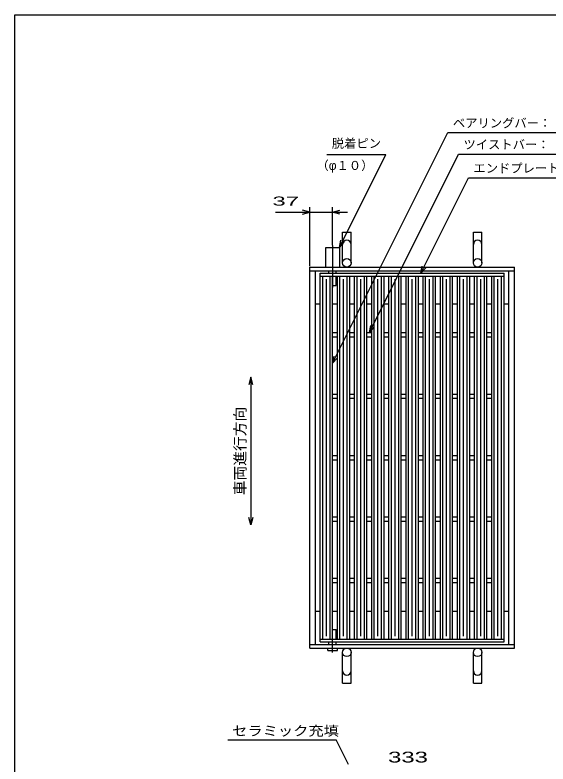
# Model space of a CAD drawing. Units: millimetres, scale not verified. Extents: x -1456 to 1379, y -1028 to 847.
# Drawn here: x -1389 to -521, y -372 to 847 of the extents above; entities that cross this region are included whole.
import ezdxf
from ezdxf.enums import TextEntityAlignment as Align

# ---------------------------------------------------------------- set-up
doc = ezdxf.new("R2010")
doc.units = ezdxf.units.MM
doc.header["$LTSCALE"] = 8
doc.linetypes.add('LONG_DASHED_DOTTED', pattern=[15.25, 12, -1.5, 0.25, -1.5])
for name, color, linetype, lineweight in [('0_2', 150, 'Continuous', 25), ('16', 3, 'Continuous', 25), ('19', 6, 'Continuous', 25), ('22', 2, 'Continuous', 25)]:
    doc.layers.add(name, color=color, linetype=linetype, lineweight=lineweight)
doc.styles.add('ベクトル', font='')
doc.styles.get('ベクトル').set_extended_font_data('ベクトル')

msp = doc.modelspace()

# ---------------------------------------------------------------- linework, layer by layer
at = {"layer": '0_2'}
for p, q in [((-1388.8, -912.8), (-1388.8, 847.2)), ((-1388.8, 847.2), (1379.2, 847.2))]:
    msp.add_line(p, q, dxfattribs=at)
at = {"layer": '0_2', "color": 4}
for p, q in [((-1004.9, 257.466), (-1008.1, 245.466)), ((-1001.7, 245.466), (-1004.9, 257.466)), ((-1004.9, 257.466), (-1004.9, 17.466)), ((-1004.9, 17.466), (-1008.1, 29.466)), ((-1001.7, 29.466), (-1004.9, 17.466))]:
    msp.add_line(p, q, dxfattribs=at)
at = {"layer": '16'}
for p, q in [((-891.9, 426.8), (-592.9, 426.8)), ((-891.9, 422.3), (-891.9, 426.8)), ((-592.9, 422.3), (-592.9, 426.8)), ((-891.9, 422.3), (-592.9, 422.3)), ((-891.9, -168.7), (-891.9, 422.3)), ((-891.9, 422.3), (-871.9, 422.3)), ((-887.9, -168.7), (-887.9, 422.3)), ((-881.9, -163.7), (-881.9, 417.3)), ((-875.9, -168.7), (-875.9, 422.3)), ((-871.9, -168.7), (-871.9, 422.3)), ((-864, -168.7), (-864, 422.3)), ((-864, 422.3), (-844, 422.3)), ((-860, -168.7), (-860, 422.3)), ((-854, -163.7), (-854, 417.3)), ((-848, -168.7), (-848, 422.3)), ((-844, -168.7), (-844, 422.3)), ((-836.1, -168.7), (-836.1, 422.3)), ((-836.1, 422.3), (-816.1, 422.3)), ((-832.1, -168.7), (-832.1, 422.3)), ((-826.1, -163.7), (-826.1, 417.3)), ((-820.1, -168.7), (-820.1, 422.3)), ((-816.1, -168.7), (-816.1, 422.3)), ((-808.2, -168.7), (-808.2, 422.3)), ((-808.2, 422.3), (-788.2, 422.3)), ((-804.2, -168.7), (-804.2, 422.3)), ((-798.2, -163.7), (-798.2, 417.3)), ((-792.2, -168.7), (-792.2, 422.3)), ((-788.2, -168.7), (-788.2, 422.3)), ((-780.3, -168.7), (-780.3, 422.3)), ((-780.3, 422.3), (-760.3, 422.3)), ((-776.3, -168.7), (-776.3, 422.3)), ((-770.3, -163.7), (-770.3, 417.3)), ((-764.3, -168.7), (-764.3, 422.3)), ((-760.3, -168.7), (-760.3, 422.3)), ((-752.4, -168.7), (-752.4, 422.3)), ((-752.4, 422.3), (-732.4, 422.3)), ((-748.4, -168.7), (-748.4, 422.3)), ((-742.4, -163.7), (-742.4, 417.3)), ((-736.4, -168.7), (-736.4, 422.3)), ((-732.4, -168.7), (-732.4, 422.3)), ((-724.5, -168.7), (-724.5, 422.3)), ((-724.5, 422.3), (-704.5, 422.3)), ((-720.5, -168.7), (-720.5, 422.3)), ((-714.5, -163.7), (-714.5, 417.3)), ((-708.5, -168.7), (-708.5, 422.3)), ((-704.5, -168.7), (-704.5, 422.3)), ((-696.6, -168.7), (-696.6, 422.3)), ((-696.6, 422.3), (-676.6, 422.3)), ((-692.6, -168.7), (-692.6, 422.3)), ((-686.6, -163.7), (-686.6, 417.3)), ((-680.6, -168.7), (-680.6, 422.3)), ((-676.6, -168.7), (-676.6, 422.3)), ((-668.7, -168.7), (-668.7, 422.3)), ((-668.7, 422.3), (-648.7, 422.3)), ((-664.7, -168.7), (-664.7, 422.3)), ((-658.7, -163.7), (-658.7, 417.3)), ((-652.7, -168.7), (-652.7, 422.3)), ((-648.7, -168.7), (-648.7, 422.3)), ((-640.8, -168.7), (-640.8, 422.3)), ((-640.8, 422.3), (-620.8, 422.3)), ((-636.8, -168.7), (-636.8, 422.3)), ((-630.8, -163.7), (-630.8, 417.3)), ((-624.8, -168.7), (-624.8, 422.3)), ((-620.8, -168.7), (-620.8, 422.3)), ((-612.9, -168.7), (-612.9, 422.3)), ((-612.9, 422.3), (-592.9, 422.3)), ((-608.9, -168.7), (-608.9, 422.3)), ((-602.9, -163.7), (-602.9, 417.3)), ((-596.9, -168.7), (-596.9, 422.3)), ((-592.9, -168.7), (-592.9, 422.3)), ((-871.9, 330.3), (-864, 330.3)), ((-844, 330.3), (-836.1, 330.3)), ((-816.1, 330.3), (-808.2, 330.3)), ((-788.2, 330.3), (-780.3, 330.3)), ((-760.3, 330.3), (-752.4, 330.3)), ((-732.4, 330.3), (-724.5, 330.3)), ((-704.5, 330.3), (-696.6, 330.3)), ((-676.6, 330.3), (-668.7, 330.3)), ((-648.7, 330.3), (-640.8, 330.3)), ((-620.8, 330.3), (-612.9, 330.3)), ((-871.9, 323.3), (-864, 323.3)), ((-844, 323.3), (-836.1, 323.3)), ((-816.1, 323.3), (-808.2, 323.3)), ((-788.2, 323.3), (-780.3, 323.3)), ((-760.3, 323.3), (-752.4, 323.3)), ((-732.4, 323.3), (-724.5, 323.3)), ((-704.5, 323.3), (-696.6, 323.3)), ((-676.6, 323.3), (-668.7, 323.3)), ((-648.7, 323.3), (-640.8, 323.3)), ((-620.8, 323.3), (-612.9, 323.3)), ((-871.9, 230.3), (-864, 230.3)), ((-871.9, 223.3), (-864, 223.3)), ((-844, 230.3), (-836.1, 230.3)), ((-844, 223.3), (-836.1, 223.3)), ((-816.1, 230.3), (-808.2, 230.3)), ((-816.1, 223.3), (-808.2, 223.3)), ((-788.2, 230.3), (-780.3, 230.3)), ((-788.2, 223.3), (-780.3, 223.3)), ((-760.3, 230.3), (-752.4, 230.3)), ((-760.3, 223.3), (-752.4, 223.3)), ((-732.4, 230.3), (-724.5, 230.3)), ((-732.4, 223.3), (-724.5, 223.3)), ((-704.5, 230.3), (-696.6, 230.3)), ((-704.5, 223.3), (-696.6, 223.3)), ((-676.6, 230.3), (-668.7, 230.3)), ((-676.6, 223.3), (-668.7, 223.3)), ((-648.7, 230.3), (-640.8, 230.3)), ((-648.7, 223.3), (-640.8, 223.3)), ((-620.8, 230.3), (-612.9, 230.3)), ((-620.8, 223.3), (-612.9, 223.3)), ((-871.9, 130.3), (-864, 130.3)), ((-871.9, 123.3), (-864, 123.3)), ((-844, 130.3), (-836.1, 130.3)), ((-844, 123.3), (-836.1, 123.3)), ((-816.1, 130.3), (-808.2, 130.3)), ((-816.1, 123.3), (-808.2, 123.3)), ((-788.2, 130.3), (-780.3, 130.3)), ((-788.2, 123.3), (-780.3, 123.3)), ((-760.3, 130.3), (-752.4, 130.3)), ((-760.3, 123.3), (-752.4, 123.3)), ((-732.4, 130.3), (-724.5, 130.3)), ((-732.4, 123.3), (-724.5, 123.3)), ((-704.5, 130.3), (-696.6, 130.3)), ((-704.5, 123.3), (-696.6, 123.3)), ((-676.6, 130.3), (-668.7, 130.3)), ((-676.6, 123.3), (-668.7, 123.3)), ((-648.7, 130.3), (-640.8, 130.3)), ((-648.7, 123.3), (-640.8, 123.3)), ((-620.8, 130.3), (-612.9, 130.3)), ((-620.8, 123.3), (-612.9, 123.3)), ((-871.9, 30.3), (-864, 30.3)), ((-844, 30.3), (-836.1, 30.3)), ((-816.1, 30.3), (-808.2, 30.3)), ((-788.2, 30.3), (-780.3, 30.3)), ((-760.3, 30.3), (-752.4, 30.3)), ((-732.4, 30.3), (-724.5, 30.3)), ((-704.5, 30.3), (-696.6, 30.3)), ((-676.6, 30.3), (-668.7, 30.3)), ((-648.7, 30.3), (-640.8, 30.3)), ((-620.8, 30.3), (-612.9, 30.3)), ((-871.9, 23.3), (-864, 23.3)), ((-844, 23.3), (-836.1, 23.3)), ((-816.1, 23.3), (-808.2, 23.3)), ((-788.2, 23.3), (-780.3, 23.3)), ((-760.3, 23.3), (-752.4, 23.3)), ((-732.4, 23.3), (-724.5, 23.3)), ((-704.5, 23.3), (-696.6, 23.3)), ((-676.6, 23.3), (-668.7, 23.3)), ((-648.7, 23.3), (-640.8, 23.3)), ((-620.8, 23.3), (-612.9, 23.3)), ((-871.9, -69.7), (-864, -69.7)), ((-844, -69.7), (-836.1, -69.7)), ((-816.1, -69.7), (-808.2, -69.7)), ((-788.2, -69.7), (-780.3, -69.7)), ((-760.3, -69.7), (-752.4, -69.7)), ((-732.4, -69.7), (-724.5, -69.7)), ((-704.5, -69.7), (-696.6, -69.7)), ((-676.6, -69.7), (-668.7, -69.7)), ((-648.7, -69.7), (-640.8, -69.7)), ((-620.8, -69.7), (-612.9, -69.7)), ((-871.9, -76.7), (-864, -76.7)), ((-844, -76.7), (-836.1, -76.7)), ((-816.1, -76.7), (-808.2, -76.7)), ((-788.2, -76.7), (-780.3, -76.7)), ((-760.3, -76.7), (-752.4, -76.7)), ((-732.4, -76.7), (-724.5, -76.7)), ((-704.5, -76.7), (-696.6, -76.7)), ((-676.6, -76.7), (-668.7, -76.7)), ((-648.7, -76.7), (-640.8, -76.7)), ((-620.8, -76.7), (-612.9, -76.7)), ((-891.9, -168.7), (-592.9, -168.7)), ((-891.9, -173.2), (-891.9, -168.7)), ((-891.9, -168.7), (-871.9, -168.7)), ((-864, -168.7), (-844, -168.7)), ((-836.1, -168.7), (-816.1, -168.7)), ((-808.2, -168.7), (-788.2, -168.7)), ((-780.3, -168.7), (-760.3, -168.7)), ((-752.4, -168.7), (-732.4, -168.7)), ((-724.5, -168.7), (-704.5, -168.7)), ((-696.6, -168.7), (-676.6, -168.7)), ((-668.7, -168.7), (-648.7, -168.7)), ((-640.8, -168.7), (-620.8, -168.7)), ((-612.9, -168.7), (-592.9, -168.7)), ((-592.9, -173.2), (-592.9, -168.7)), ((-891.9, -173.2), (-592.9, -173.2))]:
    msp.add_line(p, q, dxfattribs=at)
at = {"layer": '19'}
for p, q in [((-855.9, 443.8), (-855.9, 493.8)), ((-855.9, 493.8), (-841.9, 493.8)), ((-841.9, 443.8), (-841.9, 493.8)), ((-642.9, 443.8), (-642.9, 493.8)), ((-642.9, 493.8), (-628.9, 493.8)), ((-628.9, 443.8), (-628.9, 493.8)), ((-882.9, 436.8), (-882.9, 468.8)), ((-882.9, 468.8), (-860.9, 468.8)), ((-860.9, 468.8), (-860.9, 436.8)), ((-908.9, 436.8), (-575.9, 436.8)), ((-908.9, -183.2), (-908.9, 436.8)), ((-908.9, 430.8), (-575.9, 430.8)), ((-899.9, -177.2), (-899.9, 430.8)), ((-877.9, 426.8), (-877.9, 430.8)), ((-865.9, 426.8), (-865.9, 430.8)), ((-584.9, -177.2), (-584.9, 430.8)), ((-575.9, -183.2), (-575.9, 436.8)), ((-865.9, 406.8), (-865.9, 422.3)), ((-871.9, 406.8), (-865.9, 406.8)), ((-899.9, 376.8), (-891.9, 376.8)), ((-871.9, 376.8), (-864, 376.8)), ((-844, 376.8), (-836.1, 376.8)), ((-816.1, 376.8), (-808.2, 376.8)), ((-788.2, 376.8), (-780.3, 376.8)), ((-760.3, 376.8), (-752.4, 376.8)), ((-732.4, 376.8), (-724.5, 376.8)), ((-704.5, 376.8), (-696.6, 376.8)), ((-676.6, 376.8), (-668.7, 376.8)), ((-648.7, 376.8), (-640.8, 376.8)), ((-620.8, 376.8), (-612.9, 376.8)), ((-592.9, 376.8), (-584.9, 376.8)), ((-899.9, -123.2), (-891.9, -123.2)), ((-871.9, -123.2), (-864, -123.2)), ((-844, -123.2), (-836.1, -123.2)), ((-816.1, -123.2), (-808.2, -123.2)), ((-788.2, -123.2), (-780.3, -123.2)), ((-760.3, -123.2), (-752.4, -123.2)), ((-732.4, -123.2), (-724.5, -123.2)), ((-704.5, -123.2), (-696.6, -123.2)), ((-676.6, -123.2), (-668.7, -123.2)), ((-648.7, -123.2), (-640.8, -123.2)), ((-620.8, -123.2), (-612.9, -123.2)), ((-592.9, -123.2), (-584.9, -123.2)), ((-871.9, -153.2), (-865.9, -153.2)), ((-865.9, -168.7), (-865.9, -153.2)), ((-908.9, -177.2), (-575.9, -177.2)), ((-877.9, -177.2), (-877.9, -173.2)), ((-865.9, -177.2), (-865.9, -173.2)), ((-908.9, -183.2), (-575.9, -183.2)), ((-879.9, -187.2), (-879.9, -183.2)), ((-879.9, -187.2), (-863.9, -187.2)), ((-863.9, -187.2), (-863.9, -183.2)), ((-855.9, -240.2), (-855.9, -190.2)), ((-841.9, -240.2), (-841.9, -190.2)), ((-642.9, -240.2), (-642.9, -190.2)), ((-628.9, -240.2), (-628.9, -190.2)), ((-855.9, -240.2), (-841.9, -240.2)), ((-642.9, -240.2), (-628.9, -240.2))]:
    msp.add_line(p, q, dxfattribs=at)
at = {"layer": '19', "linetype": 'LONG_DASHED_DOTTED'}
for p, q in [((-871.9, 471.8), (-871.9, 403.8)), ((-871.9, -190.2), (-871.9, -150.2))]:
    msp.add_line(p, q, dxfattribs=at)
at = {"layer": '19'}
for centre in [(-848.9, 443.8), (-635.9, 443.8), (-848.9, -190.2), (-635.9, -190.2)]:
    msp.add_circle(centre, 7, dxfattribs=at)
for centre, start, end in [((-848.9, 473.8), 0, 180), ((-635.9, 473.8), 0, 180), ((-848.9, -220.2), 180, 0), ((-635.9, -220.2), 180, 0)]:
    msp.add_arc(centre, 7, start, end, dxfattribs=at)
at = {"layer": '22', "color": 4}
for p, q in [((-871.9, 280.3), (-684.15, 655.8)), ((-684.15, 655.8), (-316.15, 655.8)), ((-881.15, 620.3), (-785.15, 620.3)), ((-860.9, 468.8), (-785.15, 620.3)), ((-812.15, 330.3), (-666.9, 620.8)), ((-666.9, 620.8), (-314.9, 620.8)), ((-728.45, 426.8), (-650.7, 582.3)), ((-650.7, 582.3), (-314.7, 582.3)), ((-964.9, 526.3), (-908.9, 526.3)), ((-908.9, 526.3), (-920.9, 529.5)), ((-920.9, 523.1), (-908.9, 526.3)), ((-908.9, 438.3), (-908.9, 534.3)), ((-908.9, 526.3), (-871.9, 526.3)), ((-871.9, 472.8), (-871.9, 534.3)), ((-871.9, 526.3), (-859.9, 529.5)), ((-859.9, 523.1), (-871.9, 526.3)), ((-871.9, 526.3), (-847.9, 526.3)), ((-860.9, 468.8), (-858.5, 480.48)), ((-860.9, 468.8), (-852.9, 477.6)), ((-728.45, 426.8), (-726.05, 438.48)), ((-728.45, 426.8), (-720.45, 435.6)), ((-812.15, 330.3), (-809.75, 341.98)), ((-812.15, 330.3), (-804.15, 339.1)), ((-871.9, 280.3), (-869.5, 291.98)), ((-871.9, 280.3), (-863.9, 289.1)), ((-1042.3, -332.7), (-866.3, -332.7)), ((-846.3, -372.7), (-866.3, -332.7))]:
    msp.add_line(p, q, dxfattribs=at)

# ---------------------------------------------------------------- texts
at = {"layer": '0_2', "color": 2, "style": 'ベクトル'}
msp.add_text('車両進行方向', height=17.6, rotation=90, dxfattribs=at).set_placement((-1022.5, 65.466), align=Align.MIDDLE_LEFT)
at = {"layer": '22', "style": 'ベクトル'}
for s, p in [('ベアリングバー：', (-676.15, 671.4)), ('脱着ピン', (-873.15, 638.3)), ('ツイストバー：', (-658.9, 636.4)), ('（φ１０）', (-898.216, 602.3)), ('エンドプレート：', (-642.7, 597.9))]:
    msp.add_text(s, height=14.66, dxfattribs=at).set_placement(p, align=Align.MIDDLE_LEFT)
for s, height, width, p in [(' 37 ', 14.66, 2, (-980.9, 544.3)), ('セラミック充填', 15.84, 1.15, (-1035.5, -317.9)), (' 333 ', 17.6, 1.65, (-792.4, -360.7))]:
    msp.add_text(s, height=height, dxfattribs=dict(at, width=width)).set_placement(p, align=Align.MIDDLE_LEFT)

doc.saveas('drawing.dxf')
